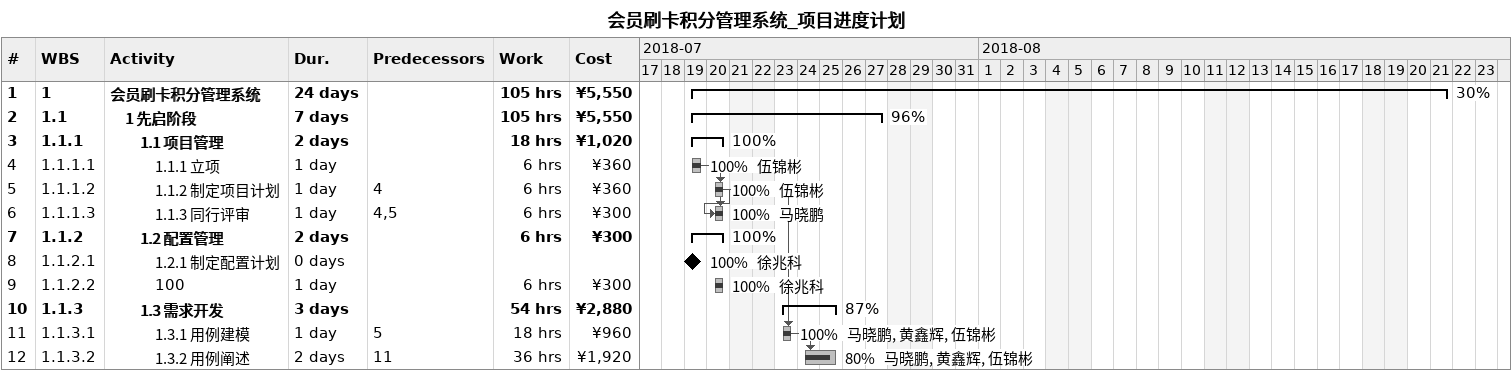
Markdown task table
会员刷卡积分管理系统_项目进度计划

| ID | WBS | Task | Duration | Start | Finish | Predecessors | Resources | % complete | Work (h) | Cost (¥) |
|---|---|---|---|---|---|---|---|---|---|---|
| 1 | 1 | **会员刷卡积分管理系统** | 24d | 2018-07-19 | 2018-08-21 |  |  | 30 | 105 | 5550 |
| 2 | 1.1 | **1 先启阶段** | 7d | 2018-07-19 | 2018-07-27 |  |  | 96 | 105 | 5550 |
| 3 | 1.1.1 | **1.1 项目管理** | 2d | 2018-07-19 | 2018-07-20 |  |  | 100 | 18 | 1020 |
| 4 | 1.1.1.1 | 1.1.1 立项 | 1d | 2018-07-19 | 2018-07-19 |  | 伍锦彬 | 100 | 6 | 360 |
| 5 | 1.1.1.2 | 1.1.2 制定项目计划 | 1d | 2018-07-20 | 2018-07-20 | 4 | 伍锦彬 | 100 | 6 | 360 |
| 6 | 1.1.1.3 | 1.1.3 同行评审 | 1d | 2018-07-20 | 2018-07-20 | 4, 5 | 马晓鹏 | 100 | 6 | 300 |
| 7 | 1.1.2 | **1.2 配置管理** | 2d | 2018-07-19 | 2018-07-20 |  |  | 100 | 6 | 300 |
| 8 | 1.1.2.1 | 1.2.1 制定配置计划 | 0d | 2018-07-19 | 2018-07-19 |  | 徐兆科 | 100 |  |  |
| 9 | 1.1.2.2 | 100 | 1d | 2018-07-20 | 2018-07-20 |  | 徐兆科 | 100 | 6 | 300 |
| 10 | 1.1.3 | **1.3 需求开发** | 3d | 2018-07-23 | 2018-07-25 |  |  | 87 | 54 | 2880 |
| 11 | 1.1.3.1 | 1.3.1 用例建模 | 1d | 2018-07-23 | 2018-07-23 | 5 | 马晓鹏, 黄鑫辉, 伍锦彬 | 100 | 18 | 960 |
| 12 | 1.1.3.2 | 1.3.2 用例阐述 | 2d | 2018-07-24 | 2018-07-25 | 11 | 马晓鹏, 黄鑫辉, 伍锦彬 | 80 | 36 | 1920 |
